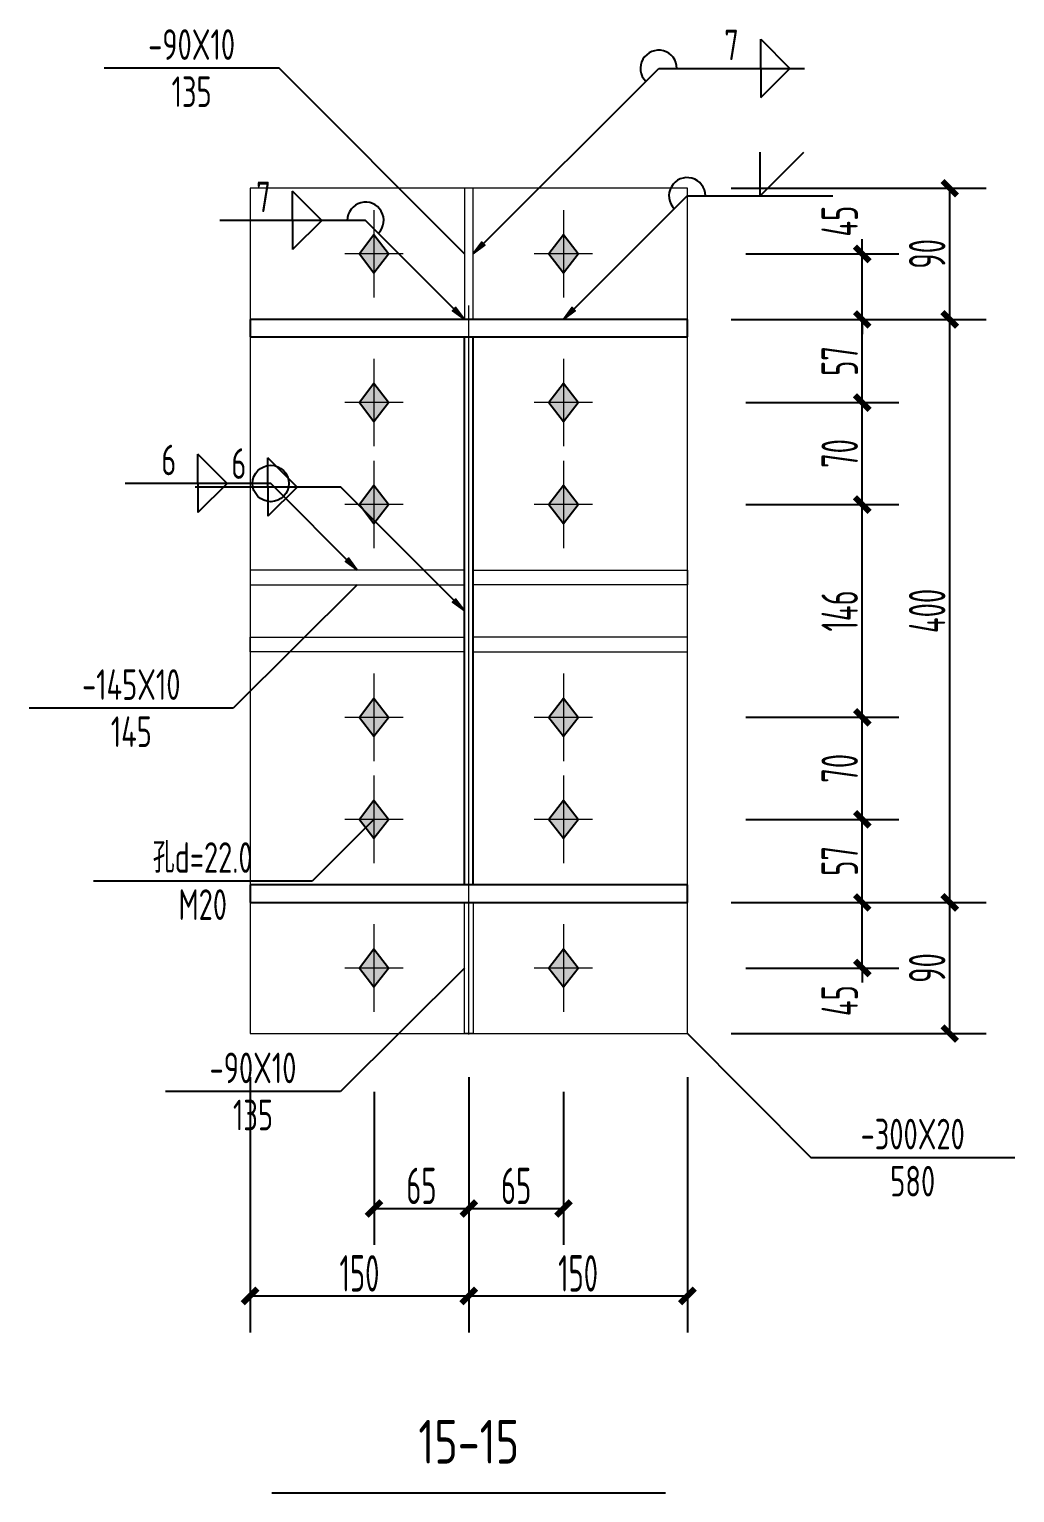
# Model space of a CAD drawing. Extents: x 447413 to 2975780, y -1432727 to 1301644.
# Drawn here: x 2319144 to 2325905, y -1160504 to -1150463 of the extents above; entities that cross this region are included whole.
import ezdxf
from ezdxf.enums import TextEntityAlignment as Align

# ---------------------------------------------------------------- set-up
doc = ezdxf.new("R2010")
doc.units = 0
doc.header["$LTSCALE"] = 1000
doc.header["$MEASUREMENT"] = 0
doc.linetypes.add('线型6', pattern=[8.75, 5, -1.25, 1.25, -1.25])
for name, color, linetype in [('10', 7, 'Continuous'), ('尺寸标注', 253, 'Continuous'), ('焊缝标注', 253, 'Continuous'), ('螺栓孔标注', 253, 'Continuous'), ('钢板标注', 253, 'Continuous')]:
    doc.layers.add(name, color=color, linetype=linetype)
doc.layers.add('20', color=2, linetype='Continuous', lineweight=18)
doc.styles.add('PkpmHz', font='Pkpmeng', dxfattribs={"width": 0.6, "bigfont": 'hztxt'})
doc.dimstyles.new('Pkpm_1.00', dxfattribs={"dimtxt": 250, "dimasz": 100, "dimexe": 250, "dimexo": 0.0625, "dimgap": 30, "dimtad": 1, "dimdec": 0, "dimrnd": 5, "dimzin": 0, "dimdsep": 46, "dimtxsty": 'PkpmHz', "dimblk1": 'ARCHTICK', "dimblk2": 'ARCHTICK', "dimsah": 1, "dimcen": 0.09, "dimadec": 0, "dimazin": 0, "dimtfac": 1, "dimtdec": 0, "dimtmove": 2, "dimatfit": 1, "dimfxl": 0, "dimtolj": 1, "dimtzin": 0, "dimarcsym": 0})

# ---------------------------------------------------------------- blocks, each defined once
blk = doc.blocks.new('_ArchTick')
at = {"color": 0, "linetype": 'ByBlock', "const_width": 0.4}
blk.add_lwpolyline([(-0.5, -0.5), (0.5, 0.5)], dxfattribs=at)
blk = doc.blocks.new('*D446')
at = {"layer": 'Defpoints', "color": 0, "linetype": 'Continuous', "transparency": 16777216}
for p in [(2323659, -1152004), (2324859, -1152004), (2323659, -1152454)]:
    blk.add_point(p, dxfattribs=at)
at = {"layer": '尺寸标注', "color": 0, "linetype": 'Continuous', "lineweight": -2, "transparency": 16777216}
for p, q in [((2324859, -1152004), (2324859, -1151904)), ((2324059, -1152004), (2325109, -1152004)), ((2324859, -1152454), (2324859, -1152004)), ((2324059, -1152454), (2325109, -1152454)), ((2324859, -1152454), (2324859, -1152554))]:
    blk.add_line(p, q, dxfattribs=at)
at = {"layer": '尺寸标注', "color": 0, "linetype": 'Continuous', "lineweight": -2, "transparency": 16777216, "xscale": 100, "yscale": 100, "zscale": 100}
for p, rotation in [((2324859, -1152004), 270), ((2324859, -1152454), 90)]:
    blk.add_blockref('_ArchTick', p, dxfattribs=dict(at, rotation=rotation))
at = {"layer": '尺寸标注', "color": 0, "linetype": 'Continuous', "transparency": 16777216, "insert": (2324704, -1151780), "char_height": 250, "attachment_point": 5, "rotation": 90, "style": 'PkpmHz'}
blk.add_mtext('\\A1;45', dxfattribs=at)
blk = doc.blocks.new('*D447')
at = {"layer": 'Defpoints', "color": 0, "linetype": 'Continuous', "transparency": 16777216}
for p in [(2323659, -1152454), (2324859, -1152454), (2323659, -1153024)]:
    blk.add_point(p, dxfattribs=at)
at = {"layer": '尺寸标注', "color": 0, "linetype": 'Continuous', "lineweight": -2, "transparency": 16777216}
for p, q in [((2324059, -1152454), (2325109, -1152454)), ((2324859, -1153024), (2324859, -1152454)), ((2324059, -1153024), (2325109, -1153024))]:
    blk.add_line(p, q, dxfattribs=at)
at = {"layer": '尺寸标注', "color": 0, "linetype": 'Continuous', "lineweight": -2, "transparency": 16777216, "xscale": 100, "yscale": 100, "zscale": 100}
for p, rotation in [((2324859, -1152454), 90), ((2324859, -1153024), 270)]:
    blk.add_blockref('_ArchTick', p, dxfattribs=dict(at, rotation=rotation))
at = {"layer": '尺寸标注', "color": 0, "linetype": 'Continuous', "transparency": 16777216, "insert": (2324704, -1152739), "char_height": 250, "attachment_point": 5, "rotation": 90, "style": 'PkpmHz'}
blk.add_mtext('\\A1;57', dxfattribs=at)
blk = doc.blocks.new('*D448')
at = {"layer": 'Defpoints', "color": 0, "linetype": 'Continuous', "transparency": 16777216}
for p in [(2323659, -1153024), (2324859, -1153024), (2323659, -1153724)]:
    blk.add_point(p, dxfattribs=at)
at = {"layer": '尺寸标注', "color": 0, "linetype": 'Continuous', "lineweight": -2, "transparency": 16777216}
for p, q in [((2324059, -1153024), (2325109, -1153024)), ((2324859, -1153724), (2324859, -1153024)), ((2324059, -1153724), (2325109, -1153724))]:
    blk.add_line(p, q, dxfattribs=at)
at = {"layer": '尺寸标注', "color": 0, "linetype": 'Continuous', "lineweight": -2, "transparency": 16777216, "xscale": 100, "yscale": 100, "zscale": 100}
for p, rotation in [((2324859, -1153024), 90), ((2324859, -1153724), 270)]:
    blk.add_blockref('_ArchTick', p, dxfattribs=dict(at, rotation=rotation))
at = {"layer": '尺寸标注', "color": 0, "linetype": 'Continuous', "transparency": 16777216, "insert": (2324704, -1153374), "char_height": 250, "attachment_point": 5, "rotation": 90, "style": 'PkpmHz'}
blk.add_mtext('\\A1;70', dxfattribs=at)
blk = doc.blocks.new('*D449')
at = {"layer": 'Defpoints', "color": 0, "linetype": 'Continuous', "transparency": 16777216}
for p in [(2323659, -1156454), (2324859, -1156454), (2323659, -1156904)]:
    blk.add_point(p, dxfattribs=at)
at = {"layer": '尺寸标注', "color": 0, "linetype": 'Continuous', "lineweight": -2, "transparency": 16777216}
for p, q in [((2324859, -1156454), (2324859, -1156354)), ((2324059, -1156454), (2325109, -1156454)), ((2324859, -1156904), (2324859, -1156454)), ((2324059, -1156904), (2325109, -1156904)), ((2324859, -1156904), (2324859, -1157004))]:
    blk.add_line(p, q, dxfattribs=at)
at = {"layer": '尺寸标注', "color": 0, "linetype": 'Continuous', "lineweight": -2, "transparency": 16777216, "xscale": 100, "yscale": 100, "zscale": 100}
for p, rotation in [((2324859, -1156454), 270), ((2324859, -1156904), 90)]:
    blk.add_blockref('_ArchTick', p, dxfattribs=dict(at, rotation=rotation))
at = {"layer": '尺寸标注', "color": 0, "linetype": 'Continuous', "transparency": 16777216, "insert": (2324704, -1157128), "char_height": 250, "attachment_point": 5, "rotation": 90, "style": 'PkpmHz'}
blk.add_mtext('\\A1;45', dxfattribs=at)
blk = doc.blocks.new('*D450')
at = {"layer": 'Defpoints', "color": 0, "linetype": 'Continuous', "transparency": 16777216}
for p in [(2323659, -1155884), (2324859, -1155884), (2323659, -1156454)]:
    blk.add_point(p, dxfattribs=at)
at = {"layer": '尺寸标注', "color": 0, "linetype": 'Continuous', "lineweight": -2, "transparency": 16777216}
for p, q in [((2324059, -1155884), (2325109, -1155884)), ((2324859, -1156454), (2324859, -1155884)), ((2324059, -1156454), (2325109, -1156454))]:
    blk.add_line(p, q, dxfattribs=at)
at = {"layer": '尺寸标注', "color": 0, "linetype": 'Continuous', "lineweight": -2, "transparency": 16777216, "xscale": 100, "yscale": 100, "zscale": 100}
for p, rotation in [((2324859, -1155884), 90), ((2324859, -1156454), 270)]:
    blk.add_blockref('_ArchTick', p, dxfattribs=dict(at, rotation=rotation))
at = {"layer": '尺寸标注', "color": 0, "linetype": 'Continuous', "transparency": 16777216, "insert": (2324704, -1156169), "char_height": 250, "attachment_point": 5, "rotation": 90, "style": 'PkpmHz'}
blk.add_mtext('\\A1;57', dxfattribs=at)
blk = doc.blocks.new('*D451')
at = {"layer": 'Defpoints', "color": 0, "linetype": 'Continuous', "transparency": 16777216}
for p in [(2323659, -1155184), (2324859, -1155184), (2323659, -1155884)]:
    blk.add_point(p, dxfattribs=at)
at = {"layer": '尺寸标注', "color": 0, "linetype": 'Continuous', "lineweight": -2, "transparency": 16777216}
for p, q in [((2324059, -1155184), (2325109, -1155184)), ((2324859, -1155884), (2324859, -1155184)), ((2324059, -1155884), (2325109, -1155884))]:
    blk.add_line(p, q, dxfattribs=at)
at = {"layer": '尺寸标注', "color": 0, "linetype": 'Continuous', "lineweight": -2, "transparency": 16777216, "xscale": 100, "yscale": 100, "zscale": 100}
for p, rotation in [((2324859, -1155184), 90), ((2324859, -1155884), 270)]:
    blk.add_blockref('_ArchTick', p, dxfattribs=dict(at, rotation=rotation))
at = {"layer": '尺寸标注', "color": 0, "linetype": 'Continuous', "transparency": 16777216, "insert": (2324704, -1155534), "char_height": 250, "attachment_point": 5, "rotation": 90, "style": 'PkpmHz'}
blk.add_mtext('\\A1;70', dxfattribs=at)
blk = doc.blocks.new('*D452')
at = {"layer": 'Defpoints', "color": 0, "linetype": 'Continuous', "transparency": 16777216}
for p in [(2323659, -1153724), (2324859, -1153724), (2323659, -1155184)]:
    blk.add_point(p, dxfattribs=at)
at = {"layer": '尺寸标注', "color": 0, "linetype": 'Continuous', "lineweight": -2, "transparency": 16777216}
for p, q in [((2324059, -1153724), (2325109, -1153724)), ((2324859, -1155184), (2324859, -1153724)), ((2324059, -1155184), (2325109, -1155184))]:
    blk.add_line(p, q, dxfattribs=at)
at = {"layer": '尺寸标注', "color": 0, "linetype": 'Continuous', "lineweight": -2, "transparency": 16777216, "xscale": 100, "yscale": 100, "zscale": 100}
for p, rotation in [((2324859, -1153724), 90), ((2324859, -1155184), 270)]:
    blk.add_blockref('_ArchTick', p, dxfattribs=dict(at, rotation=rotation))
at = {"layer": '尺寸标注', "color": 0, "linetype": 'Continuous', "transparency": 16777216, "insert": (2324704, -1154454), "char_height": 250, "attachment_point": 5, "rotation": 90, "style": 'PkpmHz'}
blk.add_mtext('\\A1;146', dxfattribs=at)
blk = doc.blocks.new('*D453')
at = {"layer": 'Defpoints', "color": 0, "linetype": 'Continuous', "transparency": 16777216}
for p in [(2321509, -1157354), (2322159, -1157354), (2322159, -1158554)]:
    blk.add_point(p, dxfattribs=at)
at = {"layer": '尺寸标注', "color": 0, "linetype": 'Continuous', "lineweight": -2, "transparency": 16777216}
for p, q in [((2321509, -1157754), (2321509, -1158804)), ((2322159, -1157754), (2322159, -1158804)), ((2321509, -1158554), (2322159, -1158554))]:
    blk.add_line(p, q, dxfattribs=at)
at = {"layer": '尺寸标注', "color": 0, "linetype": 'Continuous', "lineweight": -2, "transparency": 16777216, "xscale": 100, "yscale": 100, "zscale": 100, "rotation": 180}
blk.add_blockref('_ArchTick', (2321509, -1158554), dxfattribs=at)
at = {"layer": '尺寸标注', "color": 0, "linetype": 'Continuous', "lineweight": -2, "transparency": 16777216, "xscale": 100, "yscale": 100, "zscale": 100}
blk.add_blockref('_ArchTick', (2322159, -1158554), dxfattribs=at)
at = {"layer": '尺寸标注', "color": 0, "linetype": 'Continuous', "transparency": 16777216, "insert": (2321834, -1158399), "char_height": 250, "attachment_point": 5, "style": 'PkpmHz'}
blk.add_mtext('\\A1;65', dxfattribs=at)
blk = doc.blocks.new('*D454')
at = {"layer": 'Defpoints', "color": 0, "linetype": 'Continuous', "transparency": 16777216}
for p in [(2322159, -1157354), (2322809, -1157354), (2322809, -1158554)]:
    blk.add_point(p, dxfattribs=at)
at = {"layer": '尺寸标注', "color": 0, "linetype": 'Continuous', "lineweight": -2, "transparency": 16777216}
for p, q in [((2322159, -1157754), (2322159, -1158804)), ((2322809, -1157754), (2322809, -1158804)), ((2322159, -1158554), (2322809, -1158554))]:
    blk.add_line(p, q, dxfattribs=at)
at = {"layer": '尺寸标注', "color": 0, "linetype": 'Continuous', "lineweight": -2, "transparency": 16777216, "xscale": 100, "yscale": 100, "zscale": 100, "rotation": 180}
blk.add_blockref('_ArchTick', (2322159, -1158554), dxfattribs=at)
at = {"layer": '尺寸标注', "color": 0, "linetype": 'Continuous', "lineweight": -2, "transparency": 16777216, "xscale": 100, "yscale": 100, "zscale": 100}
blk.add_blockref('_ArchTick', (2322809, -1158554), dxfattribs=at)
at = {"layer": '尺寸标注', "color": 0, "linetype": 'Continuous', "transparency": 16777216, "insert": (2322484, -1158399), "char_height": 250, "attachment_point": 5, "style": 'PkpmHz'}
blk.add_mtext('\\A1;65', dxfattribs=at)
blk = doc.blocks.new('*D455')
at = {"layer": 'Defpoints', "color": 0, "linetype": 'Continuous', "transparency": 16777216}
for p in [(2320659, -1157354), (2322159, -1157354), (2322159, -1159154)]:
    blk.add_point(p, dxfattribs=at)
at = {"layer": '尺寸标注', "color": 0, "linetype": 'Continuous', "lineweight": -2, "transparency": 16777216}
for p, q in [((2320659, -1157654), (2320659, -1159404)), ((2322159, -1157654), (2322159, -1159404)), ((2320659, -1159154), (2322159, -1159154))]:
    blk.add_line(p, q, dxfattribs=at)
at = {"layer": '尺寸标注', "color": 0, "linetype": 'Continuous', "lineweight": -2, "transparency": 16777216, "xscale": 100, "yscale": 100, "zscale": 100, "rotation": 180}
blk.add_blockref('_ArchTick', (2320659, -1159154), dxfattribs=at)
at = {"layer": '尺寸标注', "color": 0, "linetype": 'Continuous', "lineweight": -2, "transparency": 16777216, "xscale": 100, "yscale": 100, "zscale": 100}
blk.add_blockref('_ArchTick', (2322159, -1159154), dxfattribs=at)
at = {"layer": '尺寸标注', "color": 0, "linetype": 'Continuous', "transparency": 16777216, "insert": (2321409, -1158999), "char_height": 250, "attachment_point": 5, "style": 'PkpmHz'}
blk.add_mtext('\\A1;150', dxfattribs=at)
blk = doc.blocks.new('*D456')
at = {"layer": 'Defpoints', "color": 0, "linetype": 'Continuous', "transparency": 16777216}
for p in [(2322159, -1157354), (2323659, -1157354), (2323659, -1159154)]:
    blk.add_point(p, dxfattribs=at)
at = {"layer": '尺寸标注', "color": 0, "linetype": 'Continuous', "lineweight": -2, "transparency": 16777216}
for p, q in [((2322159, -1157654), (2322159, -1159404)), ((2323659, -1157654), (2323659, -1159404)), ((2322159, -1159154), (2323659, -1159154))]:
    blk.add_line(p, q, dxfattribs=at)
at = {"layer": '尺寸标注', "color": 0, "linetype": 'Continuous', "lineweight": -2, "transparency": 16777216, "xscale": 100, "yscale": 100, "zscale": 100, "rotation": 180}
blk.add_blockref('_ArchTick', (2322159, -1159154), dxfattribs=at)
at = {"layer": '尺寸标注', "color": 0, "linetype": 'Continuous', "lineweight": -2, "transparency": 16777216, "xscale": 100, "yscale": 100, "zscale": 100}
blk.add_blockref('_ArchTick', (2323659, -1159154), dxfattribs=at)
at = {"layer": '尺寸标注', "color": 0, "linetype": 'Continuous', "transparency": 16777216, "insert": (2322909, -1158999), "char_height": 250, "attachment_point": 5, "style": 'PkpmHz'}
blk.add_mtext('\\A1;150', dxfattribs=at)
blk = doc.blocks.new('*D457')
at = {"layer": 'Defpoints', "color": 0, "linetype": 'Continuous', "transparency": 16777216}
for p in [(2323659, -1156454), (2325459, -1156454), (2323659, -1157354)]:
    blk.add_point(p, dxfattribs=at)
at = {"layer": '尺寸标注', "color": 0, "linetype": 'Continuous', "lineweight": -2, "transparency": 16777216}
for p, q in [((2323959, -1156454), (2325709, -1156454)), ((2325459, -1157354), (2325459, -1156454)), ((2323959, -1157354), (2325709, -1157354))]:
    blk.add_line(p, q, dxfattribs=at)
at = {"layer": '尺寸标注', "color": 0, "linetype": 'Continuous', "lineweight": -2, "transparency": 16777216, "xscale": 100, "yscale": 100, "zscale": 100}
for p, rotation in [((2325459, -1156454), 90), ((2325459, -1157354), 270)]:
    blk.add_blockref('_ArchTick', p, dxfattribs=dict(at, rotation=rotation))
at = {"layer": '尺寸标注', "color": 0, "linetype": 'Continuous', "transparency": 16777216, "insert": (2325304, -1156904), "char_height": 250, "attachment_point": 5, "rotation": 90, "style": 'PkpmHz'}
blk.add_mtext('\\A1;90', dxfattribs=at)
blk = doc.blocks.new('*D458')
at = {"layer": 'Defpoints', "color": 0, "linetype": 'Continuous', "transparency": 16777216}
for p in [(2323659, -1152454), (2325459, -1152454), (2323659, -1156454)]:
    blk.add_point(p, dxfattribs=at)
at = {"layer": '尺寸标注', "color": 0, "linetype": 'Continuous', "lineweight": -2, "transparency": 16777216}
for p, q in [((2323959, -1152454), (2325709, -1152454)), ((2325459, -1156454), (2325459, -1152454)), ((2323959, -1156454), (2325709, -1156454))]:
    blk.add_line(p, q, dxfattribs=at)
at = {"layer": '尺寸标注', "color": 0, "linetype": 'Continuous', "lineweight": -2, "transparency": 16777216, "xscale": 100, "yscale": 100, "zscale": 100}
for p, rotation in [((2325459, -1152454), 90), ((2325459, -1156454), 270)]:
    blk.add_blockref('_ArchTick', p, dxfattribs=dict(at, rotation=rotation))
at = {"layer": '尺寸标注', "color": 0, "linetype": 'Continuous', "transparency": 16777216, "insert": (2325304, -1154454), "char_height": 250, "attachment_point": 5, "rotation": 90, "style": 'PkpmHz'}
blk.add_mtext('\\A1;400', dxfattribs=at)
blk = doc.blocks.new('*D459')
at = {"layer": 'Defpoints', "color": 0, "linetype": 'Continuous', "transparency": 16777216}
for p in [(2323659, -1151554), (2325459, -1151554), (2323659, -1152454)]:
    blk.add_point(p, dxfattribs=at)
at = {"layer": '尺寸标注', "color": 0, "linetype": 'Continuous', "lineweight": -2, "transparency": 16777216}
for p, q in [((2323959, -1151554), (2325709, -1151554)), ((2325459, -1152454), (2325459, -1151554)), ((2323959, -1152454), (2325709, -1152454))]:
    blk.add_line(p, q, dxfattribs=at)
at = {"layer": '尺寸标注', "color": 0, "linetype": 'Continuous', "lineweight": -2, "transparency": 16777216, "xscale": 100, "yscale": 100, "zscale": 100}
for p, rotation in [((2325459, -1151554), 90), ((2325459, -1152454), 270)]:
    blk.add_blockref('_ArchTick', p, dxfattribs=dict(at, rotation=rotation))
at = {"layer": '尺寸标注', "color": 0, "linetype": 'Continuous', "transparency": 16777216, "insert": (2325304, -1152004), "char_height": 250, "attachment_point": 5, "rotation": 90, "style": 'PkpmHz'}
blk.add_mtext('\\A1;90', dxfattribs=at)

msp = doc.modelspace()

# ---------------------------------------------------------------- hatches: boundary and pattern name
at = {"layer": '10'}
for points in [[(2321508.8, -1151874.1), (2321408.8, -1152004.1), (2321508.8, -1152134.1), (2321608.8, -1152004.1)], [(2322808.8, -1151874.1), (2322708.8, -1152004.1), (2322808.8, -1152134.1), (2322908.8, -1152004.1)], [(2321508.8, -1152894.1), (2321408.8, -1153024.1), (2321508.8, -1153154.1), (2321608.8, -1153024.1)], [(2322808.8, -1152894.1), (2322708.8, -1153024.1), (2322808.8, -1153154.1), (2322908.8, -1153024.1)], [(2321508.8, -1153594.1), (2321408.8, -1153724.1), (2321508.8, -1153854.1), (2321608.8, -1153724.1)], [(2322808.8, -1153594.1), (2322708.8, -1153724.1), (2322808.8, -1153854.1), (2322908.8, -1153724.1)], [(2321508.8, -1155054.1), (2321408.8, -1155184.1), (2321508.8, -1155314.1), (2321608.8, -1155184.1)], [(2322808.8, -1155054.1), (2322708.8, -1155184.1), (2322808.8, -1155314.1), (2322908.8, -1155184.1)], [(2321508.8, -1155754.1), (2321408.8, -1155884.1), (2321508.8, -1156014.1), (2321608.8, -1155884.1)], [(2322808.8, -1155754.1), (2322708.8, -1155884.1), (2322808.8, -1156014.1), (2322908.8, -1155884.1)], [(2321508.8, -1156774.1), (2321408.8, -1156904.1), (2321508.8, -1157034.1), (2321608.8, -1156904.1)], [(2322808.8, -1156774.1), (2322708.8, -1156904.1), (2322808.8, -1157034.1), (2322908.8, -1156904.1)]]:
    msp.add_hatch(color=1, dxfattribs=at).paths.add_polyline_path(points)
at = {"layer": '焊缝标注'}
for points in [[(2322188.8, -1152004.1), (2322270.2, -1151944), (2322249, -1151922.8)], [(2322128.8, -1152454.1), (2322068.8, -1152372.7), (2322047.6, -1152393.9)], [(2322808.8, -1152454.1), (2322890.2, -1152394), (2322869, -1152372.8)], [(2321393.8, -1154174.1), (2321333.8, -1154092.7), (2321312.6, -1154113.9)], [(2322128.8, -1154454.1), (2322068.8, -1154372.7), (2322047.6, -1154393.9)]]:
    msp.add_hatch(color=256, dxfattribs=at).paths.add_polyline_path(points)

# ---------------------------------------------------------------- linework, layer by layer
at = {"layer": '10', "linetype": '线型6', "lineweight": 18}
msp.add_line((2322158.8, -1157359.1), (2322158.8, -1151549.1), dxfattribs=at)
at = {"layer": '10', "color": 9, "lineweight": 18}
for p, q in [((2321508.8, -1151704.1), (2321508.8, -1152304.1)), ((2322808.8, -1151704.1), (2322808.8, -1152304.1)), ((2321708.8, -1152004.1), (2321308.8, -1152004.1)), ((2323008.8, -1152004.1), (2322608.8, -1152004.1)), ((2321508.8, -1152724.1), (2321508.8, -1153324.1)), ((2322808.8, -1152724.1), (2322808.8, -1153324.1)), ((2321708.8, -1153024.1), (2321308.8, -1153024.1)), ((2323008.8, -1153024.1), (2322608.8, -1153024.1)), ((2321508.8, -1153424.1), (2321508.8, -1154024.1)), ((2322808.8, -1153424.1), (2322808.8, -1154024.1)), ((2321708.8, -1153724.1), (2321308.8, -1153724.1)), ((2323008.8, -1153724.1), (2322608.8, -1153724.1)), ((2321508.8, -1154884.1), (2321508.8, -1155484.1)), ((2322808.8, -1154884.1), (2322808.8, -1155484.1)), ((2321708.8, -1155184.1), (2321308.8, -1155184.1)), ((2323008.8, -1155184.1), (2322608.8, -1155184.1)), ((2321508.8, -1155584.1), (2321508.8, -1156184.1)), ((2322808.8, -1155584.1), (2322808.8, -1156184.1)), ((2321708.8, -1155884.1), (2321308.8, -1155884.1)), ((2323008.8, -1155884.1), (2322608.8, -1155884.1)), ((2321508.8, -1156604.1), (2321508.8, -1157204.1)), ((2322808.8, -1156604.1), (2322808.8, -1157204.1)), ((2321708.8, -1156904.1), (2321308.8, -1156904.1)), ((2323008.8, -1156904.1), (2322608.8, -1156904.1))]:
    msp.add_line(p, q, dxfattribs=at)
at = {"layer": '10', "color": 3}
for p, q in [((2323658.8, -1152454.1), (2320658.8, -1152454.1)), ((2320658.8, -1152454.1), (2320658.8, -1152574.1)), ((2323658.8, -1152574.1), (2323658.8, -1152454.1)), ((2320658.8, -1152574.1), (2323658.8, -1152574.1)), ((2322128.8, -1156334.1), (2322128.8, -1152574.1)), ((2322188.8, -1156334.1), (2322188.8, -1152574.1)), ((2323658.8, -1156334.1), (2320658.8, -1156334.1)), ((2320658.8, -1156334.1), (2320658.8, -1156454.1)), ((2323658.8, -1156454.1), (2323658.8, -1156334.1)), ((2320658.8, -1156454.1), (2323658.8, -1156454.1))]:
    msp.add_line(p, q, dxfattribs=at)
at = {"layer": '10'}
msp.add_line((2320808.8, -1160504.1), (2323508.8, -1160504.1), dxfattribs=at)
at = {"layer": '10', "color": 1, "linetype": 'Continuous'}
for points in [[(2321508.8, -1151874.1), (2321408.8, -1152004.1), (2321508.8, -1152134.1), (2321608.8, -1152004.1)], [(2322808.8, -1151874.1), (2322708.8, -1152004.1), (2322808.8, -1152134.1), (2322908.8, -1152004.1)], [(2321508.8, -1152894.1), (2321408.8, -1153024.1), (2321508.8, -1153154.1), (2321608.8, -1153024.1)], [(2322808.8, -1152894.1), (2322708.8, -1153024.1), (2322808.8, -1153154.1), (2322908.8, -1153024.1)], [(2321508.8, -1153594.1), (2321408.8, -1153724.1), (2321508.8, -1153854.1), (2321608.8, -1153724.1)], [(2322808.8, -1153594.1), (2322708.8, -1153724.1), (2322808.8, -1153854.1), (2322908.8, -1153724.1)], [(2321508.8, -1155054.1), (2321408.8, -1155184.1), (2321508.8, -1155314.1), (2321608.8, -1155184.1)], [(2322808.8, -1155054.1), (2322708.8, -1155184.1), (2322808.8, -1155314.1), (2322908.8, -1155184.1)], [(2321508.8, -1155754.1), (2321408.8, -1155884.1), (2321508.8, -1156014.1), (2321608.8, -1155884.1)], [(2322808.8, -1155754.1), (2322708.8, -1155884.1), (2322808.8, -1156014.1), (2322908.8, -1155884.1)], [(2321508.8, -1156774.1), (2321408.8, -1156904.1), (2321508.8, -1157034.1), (2321608.8, -1156904.1)], [(2322808.8, -1156774.1), (2322708.8, -1156904.1), (2322808.8, -1157034.1), (2322908.8, -1156904.1)]]:
    msp.add_lwpolyline(points, close=True, dxfattribs=at)
at = {"layer": '20'}
for p, q in [((2323658.8, -1151554.1), (2320658.8, -1151554.1)), ((2320658.8, -1151554.1), (2320658.8, -1157354.1)), ((2322188.8, -1151554.1), (2322128.8, -1151554.1)), ((2322128.8, -1151554.1), (2322128.8, -1152454.1)), ((2322188.8, -1152454.1), (2322188.8, -1151554.1)), ((2323658.8, -1157354.1), (2323658.8, -1151554.1)), ((2322128.8, -1152454.1), (2322188.8, -1152454.1)), ((2322128.8, -1154174.1), (2320658.8, -1154174.1)), ((2320658.8, -1154174.1), (2320658.8, -1154274.1)), ((2322128.8, -1154274.1), (2322128.8, -1154174.1)), ((2322188.8, -1154174.1), (2323658.8, -1154174.1)), ((2322188.8, -1154274.1), (2322188.8, -1154174.1)), ((2323658.8, -1154174.1), (2323658.8, -1154274.1)), ((2320658.8, -1154274.1), (2322128.8, -1154274.1)), ((2323658.8, -1154274.1), (2322188.8, -1154274.1)), ((2320658.8, -1154734.1), (2320658.8, -1154634.1)), ((2320658.8, -1154634.1), (2322128.8, -1154634.1)), ((2322128.8, -1154634.1), (2322128.8, -1154734.1)), ((2323658.8, -1154634.1), (2322188.8, -1154634.1)), ((2322188.8, -1154634.1), (2322188.8, -1154734.1)), ((2323658.8, -1154734.1), (2323658.8, -1154634.1)), ((2322128.8, -1154734.1), (2320658.8, -1154734.1)), ((2322188.8, -1154734.1), (2323658.8, -1154734.1)), ((2322128.8, -1156454.1), (2322188.8, -1156454.1)), ((2322128.8, -1157354.1), (2322128.8, -1156454.1)), ((2322188.8, -1156454.1), (2322188.8, -1157354.1)), ((2320658.8, -1157354.1), (2323658.8, -1157354.1)), ((2322188.8, -1157354.1), (2322128.8, -1157354.1))]:
    msp.add_line(p, q, dxfattribs=at)
at = {"layer": '焊缝标注'}
for p, q in [((2324162.1, -1150531.8), (2324362.1, -1150731.8)), ((2324162.1, -1150731.8), (2324162.1, -1150531.8)), ((2322188.8, -1152004.1), (2323462.1, -1150731.8)), ((2323462.1, -1150731.8), (2324462.1, -1150731.8)), ((2324162.1, -1150931.8), (2324362.1, -1150731.8)), ((2324162.1, -1150731.8), (2324162.1, -1150931.8)), ((2324157.7, -1151605.9), (2324157.7, -1151305.9)), ((2324157.7, -1151605.9), (2324457.7, -1151305.9)), ((2321150.8, -1151774.5), (2320950.8, -1151574.5)), ((2320950.8, -1151774.5), (2320950.8, -1151574.5)), ((2322808.8, -1152454.1), (2323657.7, -1151605.9)), ((2323657.7, -1151605.9), (2324657.7, -1151605.9)), ((2321450.8, -1151774.5), (2320450.8, -1151774.5)), ((2321150.8, -1151774.5), (2320950.8, -1151974.5)), ((2320950.8, -1151774.5), (2320950.8, -1151974.5)), ((2322128.8, -1152454.1), (2321450.8, -1151774.5)), ((2320500.6, -1153579.4), (2320300.6, -1153379.4)), ((2320300.6, -1153579.4), (2320300.6, -1153379.4)), ((2320981.3, -1153604.6), (2320781.3, -1153404.6)), ((2320781.3, -1153604.6), (2320781.3, -1153404.6)), ((2320800.6, -1153579.4), (2319800.6, -1153579.4)), ((2320500.6, -1153579.4), (2320300.6, -1153779.4)), ((2320300.6, -1153579.4), (2320300.6, -1153779.4)), ((2321393.8, -1154174.1), (2320800.6, -1153579.4)), ((2321281.3, -1153604.6), (2320281.3, -1153604.6)), ((2320981.3, -1153604.6), (2320781.3, -1153804.6)), ((2320781.3, -1153604.6), (2320781.3, -1153804.6)), ((2322128.8, -1154454.1), (2321281.3, -1153604.6))]:
    msp.add_line(p, q, dxfattribs=at)
at = {"layer": '焊缝标注', "linetype": 'Continuous'}
for points in [[(2322188.8, -1152004.1), (2322270.2, -1151944), (2322249, -1151922.8)], [(2322128.8, -1152454.1), (2322068.8, -1152372.7), (2322047.6, -1152393.9)], [(2322808.8, -1152454.1), (2322890.2, -1152394), (2322869, -1152372.8)], [(2321393.8, -1154174.1), (2321333.8, -1154092.7), (2321312.6, -1154113.9)], [(2322128.8, -1154454.1), (2322068.8, -1154372.7), (2322047.6, -1154393.9)]]:
    msp.add_lwpolyline(points, close=True, dxfattribs=at)
at = {"layer": '焊缝标注'}
msp.add_circle((2320800.6, -1153579.4), 125, dxfattribs=at)
for centre, start, end in [((2323462.1, -1150731.8), 0, 224.97719), ((2323657.7, -1151605.9), 0, 224.97719), ((2321450.8, -1151774.5), 314.93158, 180)]:
    msp.add_arc(centre, 125, start, end, dxfattribs=at)
at = {"layer": '螺栓孔标注'}
for p, q in [((2321508.8, -1155884.1), (2321083.7, -1156307.5)), ((2321083.7, -1156307.5), (2319583.7, -1156307.5))]:
    msp.add_line(p, q, dxfattribs=at)
at = {"layer": '螺栓孔标注', "const_width": 0.1}
msp.add_lwpolyline([(2321508.9, -1155884.1, 1), (2321508.8, -1155884.1, 1)], format="xyb", close=True, dxfattribs=at)
at = {"layer": '钢板标注'}
for p, q in [((2320857.6, -1150729.8), (2319657.6, -1150729.8)), ((2322128.8, -1152004.1), (2320857.6, -1150729.8)), ((2321393.8, -1154274.1), (2320543.6, -1155120.9)), ((2320543.6, -1155120.9), (2319143.6, -1155120.9)), ((2322128.8, -1156904.1), (2321278.6, -1157750.9)), ((2323658.8, -1157354.1), (2324505, -1158205)), ((2321278.6, -1157750.9), (2320078.6, -1157750.9)), ((2324505, -1158205), (2325905, -1158205))]:
    msp.add_line(p, q, dxfattribs=at)
at = {"layer": '钢板标注', "const_width": 0.1}
for points in [[(2322128.9, -1152004.1, 1), (2322128.8, -1152004.1, 1)], [(2321393.9, -1154274.1, 1), (2321393.8, -1154274.1, 1)], [(2322128.9, -1156904.1, 1), (2322128.8, -1156904.1, 1)], [(2323658.9, -1157354.1, 1), (2323658.8, -1157354.1, 1)]]:
    msp.add_lwpolyline(points, format="xyb", close=True, dxfattribs=at)

# ---------------------------------------------------------------- texts
at = {"layer": '10', "style": 'PkpmHz', "width": 0.77}
msp.add_text('15-15', height=300, dxfattribs=at).set_placement((2322158.8, -1160154.1), align=Align.MIDDLE_CENTER)
at = {"layer": '焊缝标注', "style": 'PkpmHz', "width": 0.71}
for s, p in [('7', (2323962.1, -1150675.2)), ('7', (2320750.8, -1151717.8)), ('6', (2320100.6, -1153522.8)), ('6', (2320581.3, -1153547.9))]:
    msp.add_text(s, height=210, dxfattribs=at).set_placement(p, align=Align.CENTER)
at = {"layer": '螺栓孔标注', "style": 'PkpmHz', "width": 0.71}
msp.add_text('孔d=22.0', height=210, dxfattribs=at).set_placement((2320333.7, -1156250.9), align=Align.CENTER)
msp.add_text('M20', height=210, dxfattribs=at).set_placement((2320333.7, -1156364.1), align=Align.TOP_CENTER)
at = {"layer": '钢板标注', "style": 'PkpmHz', "width": 0.71}
for s, p in [('-90X10', (2320257.6, -1150673.2)), ('-145X10', (2319843.6, -1155064.3)), ('-90X10', (2320678.6, -1157694.3)), ('-300X20', (2325205, -1158148.4))]:
    msp.add_text(s, height=210, dxfattribs=at).set_placement(p, align=Align.CENTER)
for s, p in [('135', (2320257.6, -1150786.4)), ('145', (2319843.6, -1155177.5)), ('135', (2320678.6, -1157807.5)), ('580', (2325205, -1158261.6))]:
    msp.add_text(s, height=210, dxfattribs=at).set_placement(p, align=Align.TOP_CENTER)

# ---------------------------------------------------------------- dimensions: what is measured, and where the dimension line sits
at = {"layer": '尺寸标注', "linetype": 'Continuous'}
for base, p1, p2, text, override, picture, middle in [((2325458.8, -1151554.1), (2323658.8, -1152454.1), (2323658.8, -1151554.1), '90', {"dimexo": 300, "dimtih": 0, "dimtoh": 0}, '*D459', (2325303.8, -1152004.1)), ((2324858.8, -1152454.1), (2323658.8, -1153024.1), (2323658.8, -1152454.1), '57', {"dimexo": 400, "dimtih": 0, "dimtoh": 0}, '*D447', (2324703.8, -1152739.1)), ((2325458.8, -1152454.1), (2323658.8, -1156454.1), (2323658.8, -1152454.1), '400', {"dimexo": 300, "dimtih": 0, "dimtoh": 0}, '*D458', (2325303.8, -1154454.1)), ((2324858.8, -1153024.1), (2323658.8, -1153724.1), (2323658.8, -1153024.1), '70', {"dimexo": 400, "dimtih": 0, "dimtoh": 0}, '*D448', (2324703.8, -1153374.1)), ((2324858.8, -1153724.1), (2323658.8, -1155184.1), (2323658.8, -1153724.1), '146', {"dimexo": 400, "dimtih": 0, "dimtoh": 0}, '*D452', (2324703.8, -1154454.1)), ((2324858.8, -1155184.1), (2323658.8, -1155884.1), (2323658.8, -1155184.1), '70', {"dimexo": 400, "dimtih": 0, "dimtoh": 0}, '*D451', (2324703.8, -1155534.1)), ((2324858.8, -1155884.1), (2323658.8, -1156454.1), (2323658.8, -1155884.1), '57', {"dimexo": 400, "dimtih": 0, "dimtoh": 0}, '*D450', (2324703.8, -1156169.1)), ((2325458.8, -1156454.1), (2323658.8, -1157354.1), (2323658.8, -1156454.1), '90', {"dimexo": 300, "dimtih": 0, "dimtoh": 0}, '*D457', (2325303.8, -1156904.1))]:
    dim = msp.add_linear_dim(base=base, p1=p1, p2=p2, angle=90, text=text, dimstyle='Pkpm_1.00', override=override, dxfattribs=at)
    dim.commit()
    dim.dimension.update_dxf_attribs({"geometry": picture, "text_midpoint": middle})
for base, p1, p2, picture, middle in [((2324858.8, -1152004.1), (2323658.8, -1152454.1), (2323658.8, -1152004.1), '*D446', (2324703.6, -1151780.5)), ((2324858.8, -1156454.1), (2323658.8, -1156904.1), (2323658.8, -1156454.1), '*D449', (2324703.6, -1157127.7))]:
    dim = msp.add_linear_dim(base=base, p1=p1, p2=p2, angle=90, text='45', dimstyle='Pkpm_1.00', override={"dimexo": 400, "dimtih": 0, "dimtoh": 0}, dxfattribs=at)
    dim.commit()
    dim.dimension.update_dxf_attribs({"geometry": picture, "text_midpoint": middle, "dimtype": 128})
for base, p1, p2, text, override, picture, middle in [((2322158.8, -1159154.1), (2320658.8, -1157354.1), (2322158.8, -1157354.1), '150', {"dimexo": 300, "dimtih": 0, "dimtoh": 0}, '*D455', (2321408.8, -1158999.1)), ((2322158.8, -1158554.1), (2321508.8, -1157354.1), (2322158.8, -1157354.1), '65', {"dimexo": 400, "dimtih": 0, "dimtoh": 0}, '*D453', (2321833.8, -1158399.1)), ((2322808.8, -1158554.1), (2322158.8, -1157354.1), (2322808.8, -1157354.1), '65', {"dimexo": 400, "dimtih": 0, "dimtoh": 0}, '*D454', (2322483.8, -1158399.1)), ((2323658.8, -1159154.1), (2322158.8, -1157354.1), (2323658.8, -1157354.1), '150', {"dimexo": 300, "dimtih": 0, "dimtoh": 0}, '*D456', (2322908.8, -1158999.1))]:
    dim = msp.add_linear_dim(base=base, p1=p1, p2=p2, text=text, dimstyle='Pkpm_1.00', override=override, dxfattribs=at)
    dim.commit()
    dim.dimension.update_dxf_attribs({"geometry": picture, "text_midpoint": middle})

doc.saveas('drawing.dxf')
